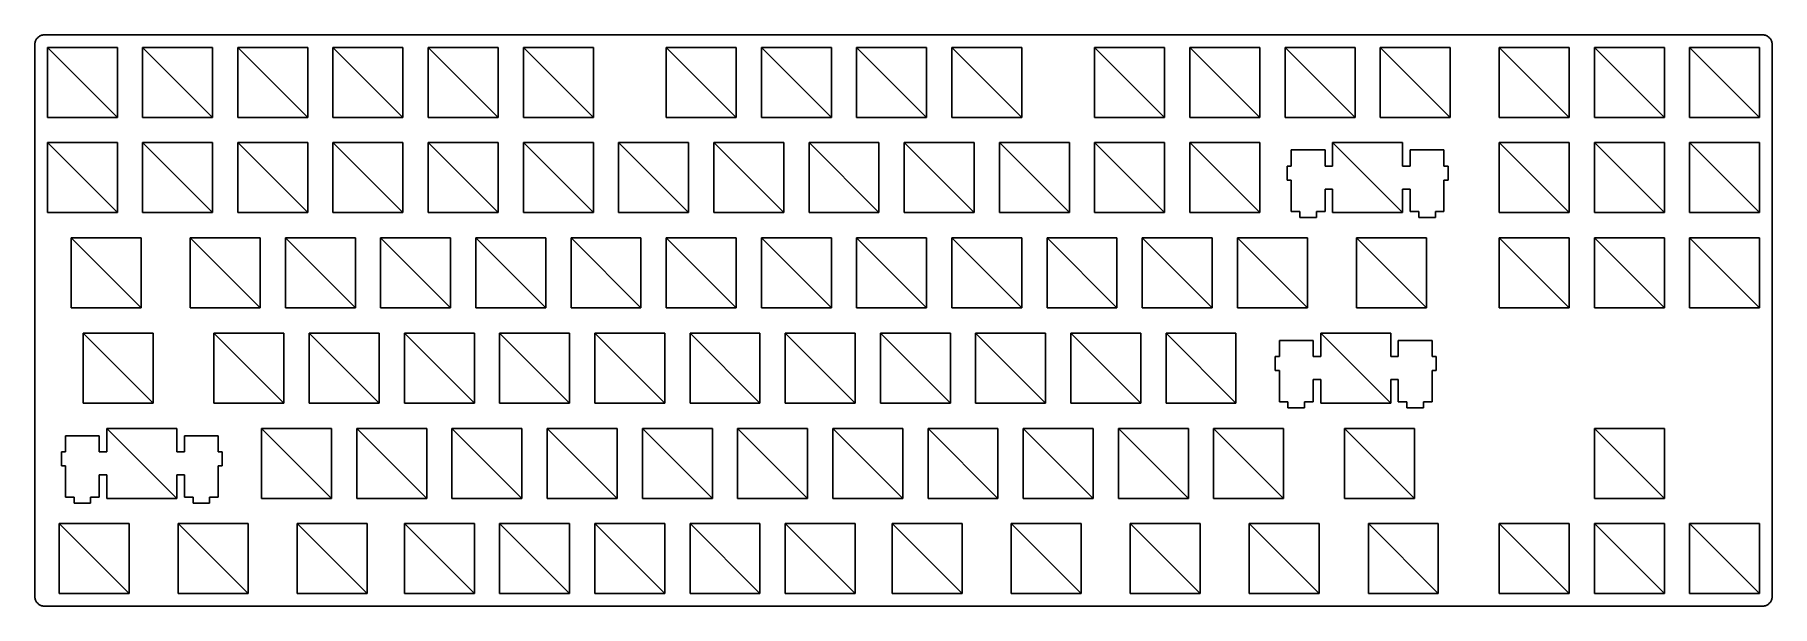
# Model space of a CAD drawing. Header units: millimetres. Extents: x 0 to 348, y 0 to 115.
import ezdxf

# ---------------------------------------------------------------- set-up
doc = ezdxf.new("R2010")
doc.units = ezdxf.units.MM

msp = doc.modelspace()

# ---------------------------------------------------------------- linework, layer by layer
at = {"color": 7, "linetype": 'Continuous'}
for p, q in [((0.095085, 112.557), (0.101975, 112.714)), ((0.095085, 2.25585), (0.095085, 112.557)), ((0.101975, 112.714), (0.119889, 112.871)), ((0.119889, 112.871), (0.150206, 113.024)), ((0.150206, 113.024), (0.192925, 113.177)), ((0.192925, 113.177), (0.248047, 113.323)), ((0.248047, 113.323), (0.312815, 113.465)), ((0.312815, 113.465), (0.389985, 113.603)), ((0.389985, 113.603), (0.4768, 113.734)), ((0.4768, 113.734), (0.574643, 113.856)), ((0.574643, 113.856), (0.680752, 113.972)), ((0.680752, 113.972), (0.796505, 114.078)), ((0.796505, 114.078), (0.919152, 114.176)), ((0.919152, 114.176), (1.05006, 114.263)), ((1.05006, 114.263), (1.18787, 114.34)), ((1.18787, 114.34), (1.32981, 114.405)), ((1.32981, 114.405), (1.47588, 114.46)), ((1.47588, 114.46), (1.62884, 114.502)), ((1.62884, 114.502), (1.7818, 114.533)), ((1.7818, 114.533), (1.9389, 114.551)), ((1.9389, 114.551), (2.096, 114.558)), ((2.096, 114.558), (345.758, 114.558)), ((2.62103, 112.032), (16.6205, 112.032)), ((2.62103, 98.0324), (2.62103, 112.032)), ((2.62103, 112.032), (16.6205, 98.0324)), ((16.6205, 112.032), (16.6205, 98.0324)), ((21.671, 112.032), (35.6704, 112.032)), ((21.671, 98.0324), (21.671, 112.032)), ((35.6704, 98.0324), (21.671, 112.032)), ((35.6704, 112.032), (35.6704, 98.0324)), ((40.7211, 112.032), (54.7204, 112.032)), ((40.7211, 98.0324), (40.7211, 112.032)), ((40.7211, 112.032), (54.7204, 98.0324)), ((54.7204, 112.032), (54.7204, 98.0324)), ((59.7711, 112.032), (73.7704, 112.032)), ((59.7711, 98.0324), (59.7711, 112.032)), ((59.7711, 112.032), (73.7704, 98.0324)), ((73.7704, 112.032), (73.7704, 98.0324)), ((78.8211, 112.032), (92.8204, 112.032)), ((78.8211, 98.0324), (78.8211, 112.032)), ((78.8211, 112.032), (92.8204, 98.0324)), ((92.8204, 112.032), (92.8204, 98.0324)), ((97.8697, 112.032), (111.869, 112.032)), ((97.8697, 98.0324), (97.8697, 112.032)), ((97.8697, 112.032), (111.869, 98.0324)), ((111.869, 112.032), (111.869, 98.0324)), ((126.446, 112.032), (140.445, 112.032)), ((126.446, 98.0324), (126.446, 112.032)), ((126.446, 112.032), (140.445, 98.0324)), ((140.445, 112.032), (140.445, 98.0324)), ((145.496, 112.032), (159.495, 112.032)), ((145.496, 98.0324), (145.496, 112.032)), ((145.496, 112.032), (159.495, 98.0324)), ((159.495, 112.032), (159.495, 98.0324)), ((164.546, 112.032), (178.545, 112.032)), ((164.546, 98.0324), (164.546, 112.032)), ((164.546, 112.032), (178.545, 98.0324)), ((178.545, 112.032), (178.545, 98.0324)), ((183.596, 112.032), (197.595, 112.032)), ((183.596, 98.0324), (183.596, 112.032)), ((183.596, 112.032), (197.595, 98.0324)), ((197.595, 112.032), (197.595, 98.0324)), ((212.171, 112.032), (226.17, 112.032)), ((212.171, 98.0324), (212.171, 112.032)), ((212.171, 112.032), (226.17, 98.0324)), ((226.17, 112.032), (226.17, 98.0324)), ((231.221, 112.032), (245.22, 112.032)), ((231.221, 98.0324), (231.221, 112.032)), ((231.221, 112.032), (245.22, 98.0324)), ((245.22, 112.032), (245.22, 98.0324)), ((250.271, 112.032), (264.27, 112.032)), ((250.271, 98.0324), (250.271, 112.032)), ((250.271, 112.032), (264.27, 98.0324)), ((264.27, 112.032), (264.27, 98.0324)), ((269.321, 112.032), (283.32, 112.032)), ((269.321, 98.0324), (269.321, 112.032)), ((269.321, 112.032), (283.32, 98.0324)), ((283.32, 112.032), (283.32, 98.0324)), ((293.132, 112.032), (307.133, 112.032)), ((293.132, 98.0324), (293.132, 112.032)), ((293.132, 112.032), (307.133, 98.0324)), ((307.133, 112.032), (307.133, 98.0324)), ((312.182, 112.032), (326.183, 112.032)), ((312.182, 98.0324), (312.182, 112.032)), ((326.183, 98.0324), (312.182, 112.032)), ((326.183, 112.032), (326.183, 98.0324)), ((331.232, 112.032), (345.233, 112.032)), ((331.232, 98.0324), (331.232, 112.032)), ((331.232, 112.032), (345.233, 98.0324)), ((345.233, 112.032), (345.233, 98.0324)), ((345.758, 114.558), (345.915, 114.551)), ((345.915, 114.551), (346.071, 114.533)), ((346.071, 114.533), (346.225, 114.502)), ((346.225, 114.502), (346.377, 114.46)), ((346.377, 114.46), (346.523, 114.405)), ((346.523, 114.405), (346.666, 114.34)), ((346.666, 114.34), (346.804, 114.263)), ((346.804, 114.263), (346.935, 114.176)), ((346.935, 114.176), (347.057, 114.078)), ((347.057, 114.078), (347.172, 113.972)), ((347.172, 113.972), (347.279, 113.856)), ((347.279, 113.856), (347.376, 113.734)), ((347.376, 113.734), (347.464, 113.603)), ((347.464, 113.603), (347.54, 113.465)), ((347.54, 113.465), (347.606, 113.323)), ((347.606, 113.323), (347.661, 113.177)), ((347.661, 113.177), (347.704, 113.024)), ((347.704, 113.024), (347.734, 112.871)), ((347.734, 112.871), (347.752, 112.714)), ((347.752, 112.714), (347.759, 112.557)), ((347.759, 112.557), (347.759, 2.25723)), ((16.6205, 98.0324), (2.62103, 98.0324)), ((35.6704, 98.0324), (21.671, 98.0324)), ((54.7204, 98.0324), (40.7211, 98.0324)), ((73.7704, 98.0324), (59.7711, 98.0324)), ((92.8204, 98.0324), (78.8211, 98.0324)), ((111.869, 98.0324), (97.8697, 98.0324)), ((140.445, 98.0324), (126.446, 98.0324)), ((159.495, 98.0324), (145.496, 98.0324)), ((178.545, 98.0324), (164.546, 98.0324)), ((197.595, 98.0324), (183.596, 98.0324)), ((226.17, 98.0324), (212.171, 98.0324)), ((245.22, 98.0324), (231.221, 98.0324)), ((264.27, 98.0324), (250.271, 98.0324)), ((283.32, 98.0324), (269.321, 98.0324)), ((307.133, 98.0324), (293.132, 98.0324)), ((326.183, 98.0324), (312.182, 98.0324)), ((345.233, 98.0324), (331.232, 98.0324)), ((2.62103, 92.9816), (16.6205, 92.9816)), ((2.62103, 78.9824), (2.62103, 92.9816)), ((16.6205, 78.9824), (2.62103, 92.9816)), ((16.6205, 92.9816), (16.6205, 78.9824)), ((21.671, 92.9816), (35.6704, 92.9816)), ((21.671, 78.9824), (21.671, 92.9816)), ((35.6704, 78.9824), (21.671, 92.9816)), ((35.6704, 92.9816), (35.6704, 78.9824)), ((40.7211, 92.9816), (54.7204, 92.9816)), ((40.7211, 78.9824), (40.7211, 92.9816)), ((54.7204, 78.9824), (40.7211, 92.9816)), ((54.7204, 92.9816), (54.7204, 78.9824)), ((59.7711, 92.9816), (73.7704, 92.9816)), ((59.7711, 78.9824), (59.7711, 92.9816)), ((73.7704, 78.9824), (59.7711, 92.9816)), ((73.7704, 92.9816), (73.7704, 78.9824)), ((78.8211, 92.9816), (92.8204, 92.9816)), ((78.8211, 78.9824), (78.8211, 92.9816)), ((92.8204, 78.9824), (78.8211, 92.9816)), ((92.8204, 92.9816), (92.8204, 78.9824)), ((97.8697, 92.9816), (111.869, 92.9816)), ((97.8697, 78.9824), (97.8697, 92.9816)), ((111.869, 78.9824), (97.8697, 92.9816)), ((111.869, 92.9816), (111.869, 78.9824)), ((116.92, 92.9816), (130.92, 92.9816)), ((116.92, 78.9824), (116.92, 92.9816)), ((130.92, 78.9824), (116.92, 92.9816)), ((130.92, 92.9816), (130.92, 78.9824)), ((135.971, 92.9816), (149.97, 92.9816)), ((135.971, 78.9824), (135.971, 92.9816)), ((149.97, 78.9824), (135.971, 92.9816)), ((149.97, 92.9816), (149.97, 78.9824)), ((155.021, 92.9816), (169.02, 92.9816)), ((155.021, 78.9824), (155.021, 92.9816)), ((169.02, 78.9824), (155.021, 92.9816)), ((169.02, 92.9816), (169.02, 78.9824)), ((174.071, 92.9816), (188.07, 92.9816)), ((174.071, 78.9824), (174.071, 92.9816)), ((188.07, 78.9824), (174.071, 92.9816)), ((188.07, 92.9816), (188.07, 78.9824)), ((193.121, 92.9816), (207.12, 92.9816)), ((193.121, 78.9824), (193.121, 92.9816)), ((207.12, 78.9824), (193.121, 92.9816)), ((207.12, 92.9816), (207.12, 78.9824)), ((212.171, 92.9816), (226.17, 92.9816)), ((212.171, 78.9824), (212.171, 92.9816)), ((226.17, 78.9824), (212.171, 92.9816)), ((226.17, 92.9816), (226.17, 78.9824)), ((231.221, 92.9816), (245.22, 92.9816)), ((231.221, 78.9824), (231.221, 92.9816)), ((231.221, 92.9816), (245.22, 78.9824)), ((245.22, 92.9816), (245.22, 78.9824)), ((258.27, 91.5127), (251.521, 91.5127)), ((251.521, 91.5127), (251.521, 88.2826)), ((258.27, 88.2826), (258.27, 91.5127)), ((259.796, 92.9816), (259.796, 88.2826)), ((273.795, 92.9816), (259.796, 92.9816)), ((259.796, 92.9816), (273.795, 78.9824)), ((273.795, 88.2826), (273.795, 92.9816)), ((282.071, 91.5127), (275.321, 91.5127)), ((275.321, 91.5127), (275.321, 88.2826)), ((282.071, 88.2826), (282.071, 91.5127)), ((293.132, 92.9816), (307.133, 92.9816)), ((293.132, 78.9824), (293.132, 92.9816)), ((293.132, 92.9816), (307.133, 78.9824)), ((307.133, 92.9816), (307.133, 78.9824)), ((312.182, 92.9816), (326.183, 92.9816)), ((312.182, 78.9824), (312.182, 92.9816)), ((312.182, 92.9816), (326.183, 78.9824)), ((326.183, 92.9816), (326.183, 78.9824)), ((331.232, 92.9816), (345.233, 92.9816)), ((331.232, 78.9824), (331.232, 92.9816)), ((345.233, 78.9824), (331.232, 92.9816)), ((345.233, 92.9816), (345.233, 78.9824)), ((251.521, 88.2826), (250.696, 88.2826)), ((250.696, 88.2826), (250.696, 85.4826)), ((259.796, 88.2826), (258.27, 88.2826)), ((275.321, 88.2826), (273.795, 88.2826)), ((282.896, 88.2826), (282.071, 88.2826)), ((282.896, 85.4826), (282.896, 88.2826)), ((250.696, 85.4826), (251.521, 85.4826)), ((251.521, 85.4826), (251.521, 79.2124)), ((258.27, 79.2124), (258.27, 83.6828)), ((258.27, 83.6828), (259.796, 83.6828)), ((259.796, 83.6828), (259.796, 78.9824)), ((273.795, 78.9824), (273.795, 83.6828)), ((273.795, 83.6828), (275.321, 83.6828)), ((275.321, 83.6828), (275.321, 79.2124)), ((282.071, 79.2124), (282.071, 85.4826)), ((282.071, 85.4826), (282.896, 85.4826)), ((16.6205, 78.9824), (2.62103, 78.9824)), ((35.6704, 78.9824), (21.671, 78.9824)), ((54.7204, 78.9824), (40.7211, 78.9824)), ((73.7704, 78.9824), (59.7711, 78.9824)), ((92.8204, 78.9824), (78.8211, 78.9824)), ((111.869, 78.9824), (97.8697, 78.9824)), ((130.92, 78.9824), (116.92, 78.9824)), ((149.97, 78.9824), (135.971, 78.9824)), ((169.02, 78.9824), (155.021, 78.9824)), ((188.07, 78.9824), (174.071, 78.9824)), ((207.12, 78.9824), (193.121, 78.9824)), ((226.17, 78.9824), (212.171, 78.9824)), ((245.22, 78.9824), (231.221, 78.9824)), ((251.521, 79.2124), (253.245, 79.2124)), ((253.245, 79.2124), (253.245, 78.0122)), ((253.245, 78.0122), (256.545, 78.0122)), ((256.545, 78.0122), (256.545, 79.2124)), ((256.545, 79.2124), (258.27, 79.2124)), ((259.796, 78.9824), (273.795, 78.9824)), ((275.321, 79.2124), (277.045, 79.2124)), ((277.045, 79.2124), (277.045, 78.0122)), ((277.045, 78.0122), (280.345, 78.0122)), ((280.345, 78.0122), (280.345, 79.2124)), ((280.345, 79.2124), (282.071, 79.2124)), ((307.133, 78.9824), (293.132, 78.9824)), ((326.183, 78.9824), (312.182, 78.9824)), ((345.233, 78.9824), (331.232, 78.9824)), ((7.38216, 73.9316), (21.383, 73.9316)), ((7.38216, 59.9324), (7.38216, 73.9316)), ((7.38216, 73.9316), (21.383, 59.9324)), ((21.383, 73.9316), (21.383, 59.9324)), ((31.196, 73.9316), (45.1954, 73.9316)), ((31.196, 59.9324), (31.196, 73.9316)), ((31.196, 73.9316), (45.1954, 59.9324)), ((45.1954, 73.9316), (45.1954, 59.9324)), ((50.2461, 73.9316), (64.2454, 73.9316)), ((50.2461, 59.9324), (50.2461, 73.9316)), ((50.2461, 73.9316), (64.2454, 59.9324)), ((64.2454, 73.9316), (64.2454, 59.9324)), ((69.2961, 73.9316), (83.2954, 73.9316)), ((69.2961, 59.9324), (69.2961, 73.9316)), ((69.2961, 73.9316), (83.2954, 59.9324)), ((83.2954, 73.9316), (83.2954, 59.9324)), ((88.3461, 73.9316), (102.345, 73.9316)), ((88.3461, 59.9324), (88.3461, 73.9316)), ((88.3461, 73.9316), (102.345, 59.9324)), ((102.345, 73.9316), (102.345, 59.9324)), ((107.396, 73.9316), (121.395, 73.9316)), ((107.396, 59.9324), (107.396, 73.9316)), ((107.396, 73.9316), (121.395, 59.9324)), ((121.395, 73.9316), (121.395, 59.9324)), ((126.446, 73.9316), (140.445, 73.9316)), ((126.446, 59.9324), (126.446, 73.9316)), ((126.446, 73.9316), (140.445, 59.9324)), ((140.445, 73.9316), (140.445, 59.9324)), ((145.496, 73.9316), (159.495, 73.9316)), ((145.496, 59.9324), (145.496, 73.9316)), ((145.496, 73.9316), (159.495, 59.9324)), ((159.495, 73.9316), (159.495, 59.9324)), ((164.546, 73.9316), (178.545, 73.9316)), ((164.546, 59.9324), (164.546, 73.9316)), ((164.546, 73.9316), (178.545, 59.9324)), ((178.545, 73.9316), (178.545, 59.9324)), ((183.596, 73.9316), (197.595, 73.9316)), ((183.596, 59.9324), (183.596, 73.9316)), ((183.596, 73.9316), (197.595, 59.9324)), ((197.595, 73.9316), (197.595, 59.9324)), ((202.646, 73.9316), (216.645, 73.9316)), ((202.646, 59.9324), (202.646, 73.9316)), ((202.646, 73.9316), (216.645, 59.9324)), ((216.645, 73.9316), (216.645, 59.9324)), ((221.696, 73.9316), (235.695, 73.9316)), ((221.696, 59.9324), (221.696, 73.9316)), ((221.696, 73.9316), (235.695, 59.9324)), ((235.695, 73.9316), (235.695, 59.9324)), ((240.746, 73.9316), (254.744, 73.9316)), ((240.746, 59.9324), (240.746, 73.9316)), ((240.746, 73.9316), (254.744, 59.9324)), ((254.744, 73.9316), (254.744, 59.9324)), ((264.557, 73.9316), (278.558, 73.9316)), ((264.557, 59.9324), (264.557, 73.9316)), ((264.557, 73.9316), (278.558, 59.9324)), ((278.558, 73.9316), (278.558, 59.9324)), ((293.132, 73.9316), (307.133, 73.9316)), ((293.132, 59.9324), (293.132, 73.9316)), ((293.132, 73.9316), (307.133, 59.9324)), ((307.133, 73.9316), (307.133, 59.9324)), ((312.182, 73.9316), (326.183, 73.9316)), ((312.182, 59.9324), (312.182, 73.9316)), ((312.182, 73.9316), (326.183, 59.9324)), ((326.183, 73.9316), (326.183, 59.9324)), ((331.232, 73.9316), (345.233, 73.9316)), ((331.232, 59.9324), (331.232, 73.9316)), ((331.232, 73.9316), (345.233, 59.9324)), ((345.233, 73.9316), (345.233, 59.9324)), ((21.383, 59.9324), (7.38216, 59.9324)), ((45.1954, 59.9324), (31.196, 59.9324)), ((64.2454, 59.9324), (50.2461, 59.9324)), ((83.2954, 59.9324), (69.2961, 59.9324)), ((102.345, 59.9324), (88.3461, 59.9324)), ((121.395, 59.9324), (107.396, 59.9324)), ((140.445, 59.9324), (126.446, 59.9324)), ((159.495, 59.9324), (145.496, 59.9324)), ((178.545, 59.9324), (164.546, 59.9324)), ((197.595, 59.9324), (183.596, 59.9324)), ((216.645, 59.9324), (202.646, 59.9324)), ((235.695, 59.9324), (221.696, 59.9324)), ((254.744, 59.9324), (240.746, 59.9324)), ((278.558, 59.9324), (264.557, 59.9324)), ((307.133, 59.9324), (293.132, 59.9324)), ((326.183, 59.9324), (312.182, 59.9324)), ((345.233, 59.9324), (331.232, 59.9324)), ((9.76341, 54.8816), (23.7629, 54.8816)), ((9.76341, 40.8824), (9.76341, 54.8816)), ((9.76341, 54.8816), (23.7629, 40.8824)), ((23.7629, 54.8816), (23.7629, 40.8824)), ((35.9572, 54.8816), (49.9579, 54.8816)), ((35.9572, 40.8824), (35.9572, 54.8816)), ((49.9579, 40.8824), (35.9572, 54.8816)), ((49.9579, 54.8816), (49.9579, 40.8824)), ((55.0072, 54.8816), (69.0079, 54.8816)), ((55.0072, 40.8824), (55.0072, 54.8816)), ((55.0072, 54.8816), (69.0079, 40.8824)), ((69.0079, 54.8816), (69.0079, 40.8824)), ((74.0572, 54.8816), (88.0579, 54.8816)), ((74.0572, 40.8824), (74.0572, 54.8816)), ((88.0579, 40.8824), (74.0572, 54.8816)), ((88.0579, 54.8816), (88.0579, 40.8824)), ((93.1072, 54.8816), (107.108, 54.8816)), ((93.1072, 40.8824), (93.1072, 54.8816)), ((93.1072, 54.8816), (107.108, 40.8824)), ((107.108, 54.8816), (107.108, 40.8824)), ((112.157, 54.8816), (126.158, 54.8816)), ((112.157, 40.8824), (112.157, 54.8816)), ((112.157, 54.8816), (126.158, 40.8824)), ((126.158, 54.8816), (126.158, 40.8824)), ((131.207, 54.8816), (145.208, 54.8816)), ((131.207, 40.8824), (131.207, 54.8816)), ((131.207, 54.8816), (145.208, 40.8824)), ((145.208, 54.8816), (145.208, 40.8824)), ((150.257, 54.8816), (164.258, 54.8816)), ((150.257, 40.8824), (150.257, 54.8816)), ((150.257, 54.8816), (164.258, 40.8824)), ((164.258, 54.8816), (164.258, 40.8824)), ((169.307, 54.8816), (183.308, 54.8816)), ((169.307, 40.8824), (169.307, 54.8816)), ((169.307, 54.8816), (183.308, 40.8824)), ((183.308, 54.8816), (183.308, 40.8824)), ((188.357, 54.8816), (202.358, 54.8816)), ((188.357, 40.8824), (188.357, 54.8816)), ((188.357, 54.8816), (202.358, 40.8824)), ((202.358, 54.8816), (202.358, 40.8824)), ((207.407, 54.8816), (221.408, 54.8816)), ((207.407, 40.8824), (207.407, 54.8816)), ((207.407, 54.8816), (221.408, 40.8824)), ((221.408, 54.8816), (221.408, 40.8824)), ((226.457, 54.8816), (240.458, 54.8816)), ((226.457, 40.8824), (226.457, 54.8816)), ((226.457, 54.8816), (240.458, 40.8824)), ((240.458, 54.8816), (240.458, 40.8824)), ((255.888, 53.4127), (249.138, 53.4127)), ((249.138, 53.4127), (249.138, 50.1826)), ((255.888, 50.1826), (255.888, 53.4127)), ((257.413, 54.8816), (257.413, 50.1826)), ((271.413, 54.8816), (257.413, 54.8816)), ((257.413, 54.8816), (271.413, 40.8824)), ((271.413, 50.1826), (271.413, 54.8816)), ((279.688, 53.4127), (272.939, 53.4127)), ((272.939, 53.4127), (272.939, 50.1826)), ((279.688, 50.1826), (279.688, 53.4127)), ((249.138, 50.1826), (248.313, 50.1826)), ((248.313, 50.1826), (248.313, 47.3826)), ((257.413, 50.1826), (255.888, 50.1826)), ((272.939, 50.1826), (271.413, 50.1826)), ((280.513, 50.1826), (279.688, 50.1826)), ((280.513, 47.3826), (280.513, 50.1826)), ((248.313, 47.3826), (249.138, 47.3826)), ((249.138, 47.3826), (249.138, 41.1124)), ((255.888, 41.1124), (255.888, 45.5828)), ((255.888, 45.5828), (257.413, 45.5828)), ((257.413, 45.5828), (257.413, 40.8824)), ((271.413, 40.8824), (271.413, 45.5828)), ((271.413, 45.5828), (272.939, 45.5828)), ((272.939, 45.5828), (272.939, 41.1124)), ((279.688, 41.1124), (279.688, 47.3826)), ((279.688, 47.3826), (280.513, 47.3826)), ((23.7629, 40.8824), (9.76341, 40.8824)), ((49.9579, 40.8824), (35.9572, 40.8824)), ((69.0079, 40.8824), (55.0072, 40.8824)), ((88.0579, 40.8824), (74.0572, 40.8824)), ((107.108, 40.8824), (93.1072, 40.8824)), ((126.158, 40.8824), (112.157, 40.8824)), ((145.208, 40.8824), (131.207, 40.8824)), ((164.258, 40.8824), (150.257, 40.8824)), ((183.308, 40.8824), (169.307, 40.8824)), ((202.358, 40.8824), (188.357, 40.8824)), ((221.408, 40.8824), (207.407, 40.8824)), ((240.458, 40.8824), (226.457, 40.8824)), ((249.138, 41.1124), (250.863, 41.1124)), ((250.863, 41.1124), (250.863, 39.9122)), ((250.863, 39.9122), (254.163, 39.9122)), ((254.163, 39.9122), (254.163, 41.1124)), ((254.163, 41.1124), (255.888, 41.1124)), ((257.413, 40.8824), (271.413, 40.8824)), ((272.939, 41.1124), (274.664, 41.1124)), ((274.664, 41.1124), (274.664, 39.9122)), ((274.664, 39.9122), (277.964, 39.9122)), ((277.964, 39.9122), (277.964, 41.1124)), ((277.964, 41.1124), (279.688, 41.1124)), ((14.5259, 35.8316), (14.5259, 31.1326)), ((28.5268, 35.8316), (14.5259, 35.8316)), ((14.5259, 35.8316), (28.5268, 21.8323)), ((28.5268, 31.1326), (28.5268, 35.8316)), ((45.4822, 35.8316), (59.4829, 35.8316)), ((45.4822, 21.8323), (45.4822, 35.8316)), ((45.4822, 35.8316), (59.4829, 21.8323)), ((59.4829, 35.8316), (59.4829, 21.8323)), ((64.5322, 35.8316), (78.5329, 35.8316)), ((64.5322, 21.8323), (64.5322, 35.8316)), ((64.5322, 35.8316), (78.5329, 21.8323)), ((78.5329, 35.8316), (78.5329, 21.8323)), ((83.5822, 35.8316), (97.5829, 35.8316)), ((83.5822, 21.8323), (83.5822, 35.8316)), ((83.5822, 35.8316), (97.5829, 21.8323)), ((97.5829, 35.8316), (97.5829, 21.8323)), ((102.632, 35.8316), (116.633, 35.8316)), ((102.632, 21.8323), (102.632, 35.8316)), ((102.632, 35.8316), (116.633, 21.8323)), ((116.633, 35.8316), (116.633, 21.8323)), ((121.682, 35.8316), (135.683, 35.8316)), ((121.682, 21.8323), (121.682, 35.8316)), ((121.682, 35.8316), (135.683, 21.8323)), ((135.683, 35.8316), (135.683, 21.8323)), ((140.732, 35.8316), (154.733, 35.8316)), ((140.732, 21.8323), (140.732, 35.8316)), ((140.732, 35.8316), (154.733, 21.8323)), ((154.733, 35.8316), (154.733, 21.8323)), ((159.782, 35.8316), (173.783, 35.8316)), ((159.782, 21.8323), (159.782, 35.8316)), ((159.782, 35.8316), (173.783, 21.8323)), ((173.783, 35.8316), (173.783, 21.8323)), ((178.832, 35.8316), (192.833, 35.8316)), ((178.832, 21.8323), (178.832, 35.8316)), ((178.832, 35.8316), (192.833, 21.8323)), ((192.833, 35.8316), (192.833, 21.8323)), ((197.882, 35.8316), (211.883, 35.8316)), ((197.882, 21.8323), (197.882, 35.8316)), ((197.882, 35.8316), (211.883, 21.8323)), ((211.883, 35.8316), (211.883, 21.8323)), ((216.932, 35.8316), (230.933, 35.8316)), ((216.932, 21.8323), (216.932, 35.8316)), ((216.932, 35.8316), (230.933, 21.8323)), ((230.933, 35.8316), (230.933, 21.8323)), ((235.982, 35.8316), (249.983, 35.8316)), ((235.982, 21.8323), (235.982, 35.8316)), ((235.982, 35.8316), (249.983, 21.8323)), ((249.983, 35.8316), (249.983, 21.8323)), ((262.176, 35.8316), (276.177, 35.8316)), ((262.176, 21.8323), (262.176, 35.8316)), ((262.176, 35.8316), (276.177, 21.8323)), ((276.177, 35.8316), (276.177, 21.8323)), ((312.182, 35.8316), (326.183, 35.8316)), ((312.182, 21.8323), (312.182, 35.8316)), ((312.182, 35.8316), (326.183, 21.8323)), ((326.183, 35.8316), (326.183, 21.8323)), ((13.0018, 34.3628), (6.25217, 34.3628)), ((6.25217, 34.3628), (6.25217, 31.1326)), ((13.0018, 31.1326), (13.0018, 34.3628)), ((36.8018, 34.3628), (30.0509, 34.3628)), ((30.0509, 34.3628), (30.0509, 31.1326)), ((36.8018, 31.1326), (36.8018, 34.3628)), ((6.25217, 31.1326), (5.42671, 31.1326)), ((5.42671, 31.1326), (5.42671, 28.3325)), ((5.42671, 28.3325), (6.25217, 28.3325)), ((6.25217, 28.3325), (6.25217, 22.0638)), ((14.5259, 31.1326), (13.0018, 31.1326)), ((30.0509, 31.1326), (28.5268, 31.1326)), ((37.6259, 31.1326), (36.8018, 31.1326)), ((36.8018, 22.0638), (36.8018, 28.3325)), ((36.8018, 28.3325), (37.6259, 28.3325)), ((37.6259, 28.3325), (37.6259, 31.1326)), ((13.0018, 22.0638), (13.0018, 26.5327)), ((13.0018, 26.5327), (14.5259, 26.5327)), ((14.5259, 26.5327), (14.5259, 21.8323)), ((28.5268, 21.8323), (28.5268, 26.5327)), ((28.5268, 26.5327), (30.0509, 26.5327)), ((30.0509, 26.5327), (30.0509, 22.0638)), ((6.25217, 22.0638), (7.97609, 22.0638)), ((7.97609, 22.0638), (7.97609, 20.8621)), ((7.97609, 20.8621), (11.2765, 20.8621)), ((11.2765, 20.8621), (11.2765, 22.0638)), ((11.2765, 22.0638), (13.0018, 22.0638)), ((14.5259, 21.8323), (28.5268, 21.8323)), ((30.0509, 22.0638), (31.7762, 22.0638)), ((31.7762, 22.0638), (31.7762, 20.8621)), ((31.7762, 20.8621), (35.0766, 20.8621)), ((35.0766, 20.8621), (35.0766, 22.0638)), ((35.0766, 22.0638), (36.8018, 22.0638)), ((59.4829, 21.8323), (45.4822, 21.8323)), ((78.5329, 21.8323), (64.5322, 21.8323)), ((97.5829, 21.8323), (83.5822, 21.8323)), ((116.633, 21.8323), (102.632, 21.8323)), ((135.683, 21.8323), (121.682, 21.8323)), ((154.733, 21.8323), (140.732, 21.8323)), ((173.783, 21.8323), (159.782, 21.8323)), ((192.833, 21.8323), (178.832, 21.8323)), ((211.883, 21.8323), (197.882, 21.8323)), ((230.933, 21.8323), (216.932, 21.8323)), ((249.983, 21.8323), (235.982, 21.8323)), ((276.177, 21.8323), (262.176, 21.8323)), ((326.183, 21.8323), (312.182, 21.8323)), ((5.00091, 16.7831), (19.0018, 16.7831)), ((5.00091, 2.78364), (5.00091, 16.7831)), ((5.00091, 16.7831), (19.0018, 2.78364)), ((19.0018, 16.7831), (19.0018, 2.78364)), ((28.8134, 16.7831), (42.8128, 16.7831)), ((28.8134, 2.78364), (28.8134, 16.7831)), ((28.8134, 16.7831), (42.8128, 2.78364)), ((42.8128, 16.7831), (42.8128, 2.78364)), ((52.626, 16.7831), (66.6267, 16.7831)), ((52.626, 2.78364), (52.626, 16.7831)), ((52.626, 16.7831), (66.6267, 2.78364)), ((66.6267, 16.7831), (66.6267, 2.78364)), ((74.0572, 16.7831), (88.0579, 16.7831)), ((74.0572, 2.78364), (74.0572, 16.7831)), ((74.0572, 16.7831), (88.0579, 2.78364)), ((88.0579, 16.7831), (88.0579, 2.78364)), ((93.1072, 16.7831), (107.108, 16.7831)), ((93.1072, 2.78364), (93.1072, 16.7831)), ((93.1072, 16.7831), (107.108, 2.78364)), ((107.108, 16.7831), (107.108, 2.78364)), ((112.157, 16.7831), (126.158, 16.7831)), ((112.157, 2.78364), (112.157, 16.7831)), ((112.157, 16.7831), (126.158, 2.78364)), ((126.158, 16.7831), (126.158, 2.78364)), ((131.207, 16.7831), (145.208, 16.7831)), ((131.207, 2.78364), (131.207, 16.7831)), ((131.207, 16.7831), (145.208, 2.78364)), ((145.208, 16.7831), (145.208, 2.78364)), ((150.257, 16.7831), (164.258, 16.7831)), ((150.257, 2.78364), (150.257, 16.7831)), ((150.257, 16.7831), (164.258, 2.78364)), ((164.258, 16.7831), (164.258, 2.78364)), ((171.688, 16.7831), (185.688, 16.7831)), ((171.688, 2.78364), (171.688, 16.7831)), ((171.688, 16.7831), (185.688, 2.78364)), ((185.688, 16.7831), (185.688, 2.78364)), ((195.501, 16.7831), (209.502, 16.7831)), ((195.501, 2.78364), (195.501, 16.7831)), ((195.501, 16.7831), (209.502, 2.78364)), ((209.502, 16.7831), (209.502, 2.78364)), ((219.313, 16.7831), (233.313, 16.7831)), ((219.313, 2.78364), (219.313, 16.7831)), ((219.313, 16.7831), (233.313, 2.78364)), ((233.313, 16.7831), (233.313, 2.78364)), ((243.126, 16.7831), (257.127, 16.7831)), ((243.126, 2.78364), (243.126, 16.7831)), ((243.126, 16.7831), (257.127, 2.78364)), ((257.127, 16.7831), (257.127, 2.78364)), ((266.938, 16.7831), (280.938, 16.7831)), ((266.938, 2.78364), (266.938, 16.7831)), ((266.938, 16.7831), (280.938, 2.78364)), ((280.938, 16.7831), (280.938, 2.78364)), ((293.132, 16.7831), (307.133, 16.7831)), ((293.132, 2.78364), (293.132, 16.7831)), ((293.132, 16.7831), (307.133, 2.78364)), ((307.133, 16.7831), (307.133, 2.78364)), ((312.182, 16.7831), (326.183, 16.7831)), ((312.182, 2.78364), (312.182, 16.7831)), ((312.182, 16.7831), (326.183, 2.78364)), ((326.183, 16.7831), (326.183, 2.78364)), ((331.232, 16.7831), (345.233, 16.7831)), ((331.232, 2.78364), (331.232, 16.7831)), ((331.232, 16.7831), (345.233, 2.78364)), ((345.233, 16.7831), (345.233, 2.78364)), ((0.101975, 2.10013), (0.095085, 2.25585)), ((0.119889, 1.94441), (0.101975, 2.10013)), ((0.150206, 1.79007), (0.119889, 1.94441)), ((0.192925, 1.63849), (0.150206, 1.79007)), ((0.248047, 1.49104), (0.192925, 1.63849)), ((0.312815, 1.3491), (0.248047, 1.49104)), ((0.389985, 1.21267), (0.312815, 1.3491)), ((0.4768, 1.08176), (0.389985, 1.21267)), ((0.574643, 0.957735), (0.4768, 1.08176)), ((0.680752, 0.841982), (0.574643, 0.957735)), ((0.796505, 0.735873), (0.680752, 0.841982)), ((0.919152, 0.63803), (0.796505, 0.735873)), ((1.05006, 0.551215), (0.919152, 0.63803)), ((1.18787, 0.474045), (1.05006, 0.551215)), ((1.32981, 0.409279), (1.18787, 0.474045)), ((1.47588, 0.354157), (1.32981, 0.409279)), ((1.62884, 0.312815), (1.47588, 0.354157)), ((1.7818, 0.28112), (1.62884, 0.312815)), ((1.9389, 0.263205), (1.7818, 0.28112)), ((2.096, 0.257693), (1.9389, 0.263205)), ((345.758, 0.257693), (2.096, 0.257693)), ((19.0018, 2.78364), (5.00091, 2.78364)), ((42.8128, 2.78364), (28.8134, 2.78364)), ((66.6267, 2.78364), (52.626, 2.78364)), ((88.0579, 2.78364), (74.0572, 2.78364)), ((107.108, 2.78364), (93.1072, 2.78364)), ((126.158, 2.78364), (112.157, 2.78364)), ((145.208, 2.78364), (131.207, 2.78364)), ((164.258, 2.78364), (150.257, 2.78364)), ((185.688, 2.78364), (171.688, 2.78364)), ((209.502, 2.78364), (195.501, 2.78364)), ((233.313, 2.78364), (219.313, 2.78364)), ((257.127, 2.78364), (243.126, 2.78364)), ((280.938, 2.78364), (266.938, 2.78364)), ((307.133, 2.78364), (293.132, 2.78364)), ((326.183, 2.78364), (312.182, 2.78364)), ((345.233, 2.78364), (331.232, 2.78364)), ((345.915, 0.263205), (345.758, 0.257693)), ((346.071, 0.28112), (345.915, 0.263205)), ((346.225, 0.312815), (346.071, 0.28112)), ((346.377, 0.354157), (346.225, 0.312815)), ((346.523, 0.409279), (346.377, 0.354157)), ((346.666, 0.474045), (346.523, 0.409279)), ((346.804, 0.551215), (346.666, 0.474045)), ((346.935, 0.63803), (346.804, 0.551215)), ((347.057, 0.735873), (346.935, 0.63803)), ((347.172, 0.841982), (347.057, 0.735873)), ((347.279, 0.957735), (347.172, 0.841982)), ((347.376, 1.08176), (347.279, 0.957735)), ((347.464, 1.21267), (347.376, 1.08176)), ((347.54, 1.3491), (347.464, 1.21267)), ((347.606, 1.49104), (347.54, 1.3491)), ((347.661, 1.63849), (347.606, 1.49104)), ((347.704, 1.79007), (347.661, 1.63849)), ((347.734, 1.94441), (347.704, 1.79007)), ((347.752, 2.10013), (347.734, 1.94441)), ((347.759, 2.25723), (347.752, 2.10013))]:
    msp.add_line(p, q, dxfattribs=at)

doc.saveas('drawing.dxf')
